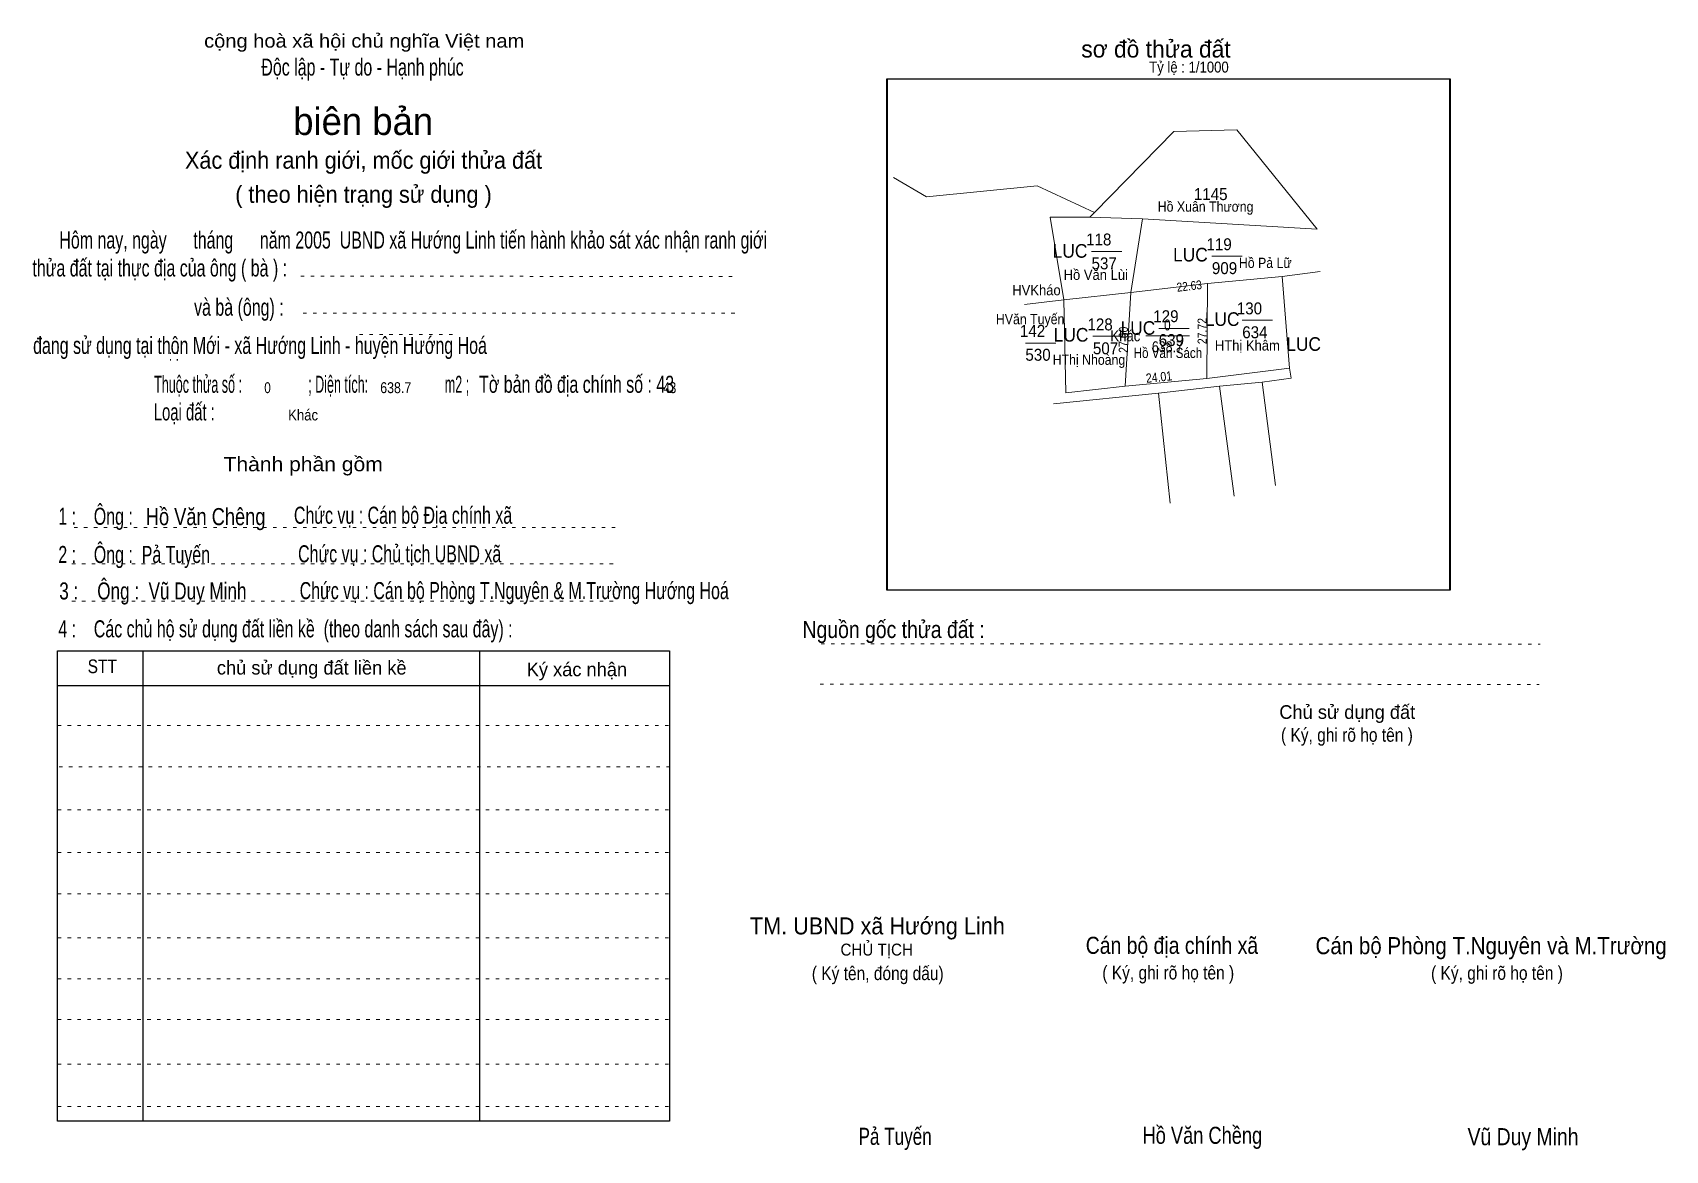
# Model space of a CAD drawing. Header units: centimetres. Extents: x -1.5 to 46.4, y -3.9 to 28.9.
import ezdxf
from ezdxf.enums import TextEntityAlignment as Align

# ---------------------------------------------------------------- set-up
doc = ezdxf.new("R2010")
doc.units = ezdxf.units.CM
doc.header["$LTSCALE"] = 0.16
doc.linetypes.add('DOTTED', pattern=[1.5, 0.3, -1.2])
for name, color, linetype, lineweight in [('15', 7, 'Continuous', 13), ('2', 7, 'Continuous', 25), ('22', 7, 'Continuous', 13), ('33', 7, 'Continuous', 13), ('5', 7, 'DOTTED', 13)]:
    doc.layers.add(name, color=color, linetype=linetype, lineweight=lineweight)
doc.layers.add('34', color=7, linetype='Continuous')
doc.layers.add('51', color=7, linetype='Continuous')

msp = doc.modelspace()

# ---------------------------------------------------------------- linework, layer by layer
at = {"layer": '15'}
for p, q in [((29.56, 22.45), (30.45, 22.45)), ((33.09, 22.32), (33.98, 22.32)), ((31.53, 20.2), (32.42, 20.2)), ((33.98, 20.44), (34.87, 20.44)), ((27.62, 19.77), (28.51, 19.77)), ((29.6, 19.97), (30.49, 19.97))]:
    msp.add_line(p, q, dxfattribs=at)
at = {"layer": '2'}
msp.add_lwpolyline([(23.56, 27.52), (40.06, 27.52), (40.06, 12.52), (23.56, 12.52)], close=True, dxfattribs=at)
at = {"layer": '22'}
for p, q in [((28.35, 23.46), (28.75, 21.04)), ((31.05, 23.41), (30.71, 21.25)), ((36.27, 21.87), (35.15, 21.72)), ((30.71, 21.25), (30.55, 18.5)), ((32.96, 21.51), (32.94, 18.73)), ((28.75, 21.04), (28.81, 18.31)), ((31.52, 18.3), (31.87, 15.07)), ((33.31, 18.5), (33.74, 15.28))]:
    msp.add_line(p, q, dxfattribs=at)
for points in [[(29.65, 23.6), (31.97, 25.97), (33.82, 26.02), (36.18, 23.11)], [(29.65, 23.6), (27.97, 24.38), (24.72, 24.06), (23.75, 24.62)], [(28.35, 23.46), (29.51, 23.46), (29.65, 23.6)], [(29.51, 23.46), (31.05, 23.41), (36.18, 23.11)], [(27.59, 20.9), (28.75, 21.04), (30.71, 21.25), (32.96, 21.51), (35.15, 21.72)], [(32.94, 18.73), (35.37, 19.03), (35.15, 21.72)], [(28.81, 18.31), (30.55, 18.5), (32.94, 18.73)], [(34.56, 18.62), (35.41, 18.74), (35.37, 19.03)], [(28.44, 17.99), (31.52, 18.3), (33.31, 18.5)], [(33.31, 18.5), (34.56, 18.62), (34.96, 15.59)]]:
    msp.add_lwpolyline(points, dxfattribs=at)
msp.add_lwpolyline([(32.96, 21.51), (30.71, 21.25), (30.55, 18.5), (32.94, 18.73)], close=True, dxfattribs=at)
at = {"layer": '33'}
msp.add_line((31.15, 19.98), (32.43, 19.98), dxfattribs=at)
at = {"layer": '5'}
for p, q in [((6.37, 21.73), (19.21, 21.72)), ((6.44, 20.64), (19.25, 20.64)), ((8.09, 20.02), (10.86, 20.02)), ((-0.28, 14.36), (15.72, 14.36)), ((-0.34, 13.3), (15.66, 13.3)), ((-0.34, 12.2), (15.66, 12.2)), ((21.63, 10.95), (42.72, 10.94)), ((21.6, 9.77), (42.69, 9.76)), ((-0.76, 8.56), (17.18, 8.56)), ((-0.72, 7.34), (17.22, 7.34)), ((-0.76, 6.08), (17.18, 6.08)), ((-0.76, 4.83), (17.18, 4.83)), ((-0.76, 3.62), (17.18, 3.62)), ((-0.76, 2.33), (17.18, 2.33)), ((-0.76, 1.13), (17.18, 1.13)), ((-0.76, -0.06), (17.18, -0.06)), ((-0.76, -1.37), (17.18, -1.37)), ((-0.76, -2.62), (17.18, -2.62))]:
    msp.add_line(p, q, dxfattribs=at)
at = {"layer": '5', "linetype": 'Continuous', "lineweight": 25}
for p, q in [((1.74, 10.74), (1.74, -3.05)), ((11.61, 10.74), (11.61, -3.05)), ((-0.76, 9.73), (17.18, 9.73))]:
    msp.add_line(p, q, dxfattribs=at)
for points in [[(23.58, 27.52), (40.08, 27.52), (40.08, 12.52), (23.58, 12.52)], [(-0.76, 10.74), (17.18, 10.74), (17.18, -3.05), (-0.76, -3.05)]]:
    msp.add_lwpolyline(points, close=True, dxfattribs=at)

# ---------------------------------------------------------------- texts
at = {"layer": '15', "width": 0.95}
for s, p in [('1145', (32.56, 23.96)), ('118', (29.4, 22.63)), ('119', (32.93, 22.49)), ('537', (29.56, 21.93)), ('909', (33.09, 21.79)), ('129', (31.37, 20.38)), ('130', (33.82, 20.61)), ('142', (27.46, 19.95)), ('128', (29.44, 20.14)), ('634', (33.98, 19.91)), ('507', (29.6, 19.44)), ('639', (31.53, 19.68)), ('530', (27.62, 19.25))]:
    msp.add_text(s, height=0.35, dxfattribs=at).set_placement(p)
at = {"layer": '22'}
for s, height, width, p in [('Hồ Xuân Thương', 0.3, 0.9, (32.905, 23.62)), ('LUC', 0.4, 0.95, (28.93, 22.27)), ('LUC', 0.4, 0.95, (32.46, 22.16)), ('Hồ Pả Lữ', 0.3, 0.9, (34.655, 21.97)), ('Hồ Văn Lùi', 0.3, 0.95, (29.685, 21.62)), ('HVKháo', 0.3, 0.95, (27.945, 21.17)), ('HVăn Tuyến', 0.3, 0.9, (27.76, 20.32)), ('LUC', 0.4, 0.95, (33.39, 20.27)), ('LUC', 0.4, 0.95, (28.96, 19.81)), ('LUC', 0.4, 0.95, (30.92, 20.01)), ('Hồ Văn Sách', 0.3, 0.85, (31.8, 19.33)), ('HThị Khâm', 0.3, 0.95, (34.13, 19.55)), ('LUC', 0.4, 0.95, (35.78, 19.54)), ('HThị Nhoàng', 0.3, 0.9, (29.485, 19.13))]:
    msp.add_text(s, height=height, dxfattribs=dict(at, width=width)).set_placement(p, align=Align.CENTER)
at = {"layer": '33', "width": 0.9}
msp.add_text('Khác', height=0.32, dxfattribs=at).set_placement((30.99, 19.82), align=Align.RIGHT)
at = {"layer": '33'}
for s, width, p in [('0', 0.8, (31.785, 20.14)), ('638.7', 0.85, (31.785, 19.5))]:
    msp.add_text(s, height=0.32, dxfattribs=dict(at, width=width)).set_placement(p, align=Align.CENTER)
at = {"layer": '34'}
for s, width, p in [(': : ', 0.85, (2.5, 19.25)), ('0', 0.8, (5.3, 18.3)), ('638.7', 0.85, (8.7, 18.3)), ('43', 0.8, (17, 18.3)), ('Khác', 0.9, (6, 17.5))]:
    msp.add_text(s, height=0.32, dxfattribs=dict(at, width=width)).set_placement(p)
at = {"layer": '5'}
for s, height, width, p in [('cộng hoà xã hội chủ nghĩa Việt nam', 0.4, 1.1, (8.23, 28.43)), ('Độc lập - Tự do - Hạnh phúc', 0.5, 0.7, (8.18, 27.61)), ('Xác định ranh giới, mốc giới thửa đất', 0.5, 0.95, (8.21, 24.88)), ('( theo hiện trạng sử dụng )', 0.5, 0.95, (8.21, 23.88)), ('Thành phần gồm', 0.42, 1.1, (6.44, 16.01)), ('Hồ Văn Chêng', 0.5, 0.8, (3.58, 14.43)), ('Chức vụ : Cán bộ Địa chính xã', 0.5, 0.7, (9.37, 14.47)), ('Chức vụ : Chủ tịch UBND xã', 0.5, 0.7, (9.27, 13.34)), ('Chức vụ : Cán bộ Phòng T.Nguyên & M.Trường Hướng Hoá', 0.5, 0.7, (12.63, 12.26)), ('    Nguồn gốc thửa đất :', 0.5, 0.85, (23.44, 11.12)), ('( Ký, ghi rõ họ tên )', 0.4, 0.85, (37.05, 8.08)), ('CHỦ TỊCH', 0.35, 0.95, (23.26, 1.81)), ('( Ký tên, đóng dấu)', 0.4, 0.85, (23.29, 1.09)), ('( Ký, ghi rõ họ tên )', 0.4, 0.85, (31.81, 1.11)), ('( Ký, ghi rõ họ tên )', 0.4, 0.85, (41.45, 1.1)), ('Pả Tuyến', 0.5, 0.75, (23.8, -3.74)), ('Hồ Văn Chềng', 0.5, 0.8, (32.81, -3.71)), ('Vũ Duy Minh', 0.5, 0.85, (42.215, -3.75))]:
    msp.add_text(s, height=height, dxfattribs=dict(at, width=width)).set_placement(p, align=Align.CENTER)
msp.add_text('sơ đồ thửa đất', height=0.5, dxfattribs=at).set_placement((29.26, 28.14))
for s, height, p in [('biên bản', 0.8, (8.2, 25.87)), ('      chủ sử dụng đất liền kề', 0.4, (6.245, 10.05)), ('   Ký xác nhận', 0.4, (14.245, 10)), ('Chủ sử dụng đất', 0.4, (37.06, 8.75))]:
    msp.add_text(s, height=height, dxfattribs=at).set_placement(p, align=Align.CENTER)
for s, height, width, p in [('   Hôm nay, ngày      tháng      năm 2005  UBND xã Hướng Linh tiến hành khảo sát xác nhận ranh giới ', 0.5, 0.7, (-1.1, 22.54)), ('thửa đất tại thực địa của ông ( bà ) :                                       ', 0.5, 0.7, (-1.5, 21.72)), ('                                     và bà (ông) :', 0.5, 0.7, (-1.57, 20.57)), (' đang sử dụng tại thôn Mới - xã Hướng Linh - huyện Hướng Hoá', 0.5, 0.7, (-1.61, 19.45)), ('Thuộc thửa số :                   ; Diện tích:                      m2 ;                                            ', 0.5, 0.55, (2.07, 18.31)), ('Tờ bản đồ địa chính số : 43', 0.5, 0.7, (11.6, 18.31)), ('Loại đất :  ', 0.5, 0.65, (2.06, 17.5)), ('    1 :    Ông :                                                        ', 0.5, 0.7, (-1.26, 14.44)), ('    2 :    Ông :  Pả Tuyến', 0.5, 0.7, (-1.26, 13.32)), ('    3 :    Ông :  Vũ Duy Minh', 0.5, 0.75, (-1.27, 12.25)), ('    4 :    Các chủ hộ sử dụng đất liền kề  (theo danh sách sau đây) :', 0.5, 0.7, (-1.26, 11.14)), ('STT', 0.4, 0.85, (0.12, 10.09)), ('TM. UBND xã Hướng Linh', 0.5, 0.95, (19.54, 2.43)), ('Cán bộ địa chính xã  ', 0.5, 0.85, (29.39, 1.86)), ('Cán bộ Phòng T.Nguyên và M.Trường', 0.5, 0.9, (36.13, 1.85))]:
    msp.add_text(s, height=height, dxfattribs=dict(at, width=width)).set_placement(p)
at = {"layer": '51', "width": 0.9}
msp.add_text('Tỷ lệ : 1/1000', height=0.32, dxfattribs=at).set_placement((31.25, 27.7))
at = {"layer": '51', "width": 0.85}
for s, height, rotation, p in [('22.63', 0.26, 6.469, (32.44, 21.313)), ('27.60', 0.27, 90, (30.63, 19.865)), ('27.72', 0.27, 90, (32.94, 20.12)), ('24.01', 0.27, 5.689, (31.552, 18.639))]:
    msp.add_text(s, height=height, rotation=rotation, dxfattribs=at).set_placement(p, align=Align.CENTER)

doc.saveas('drawing.dxf')
